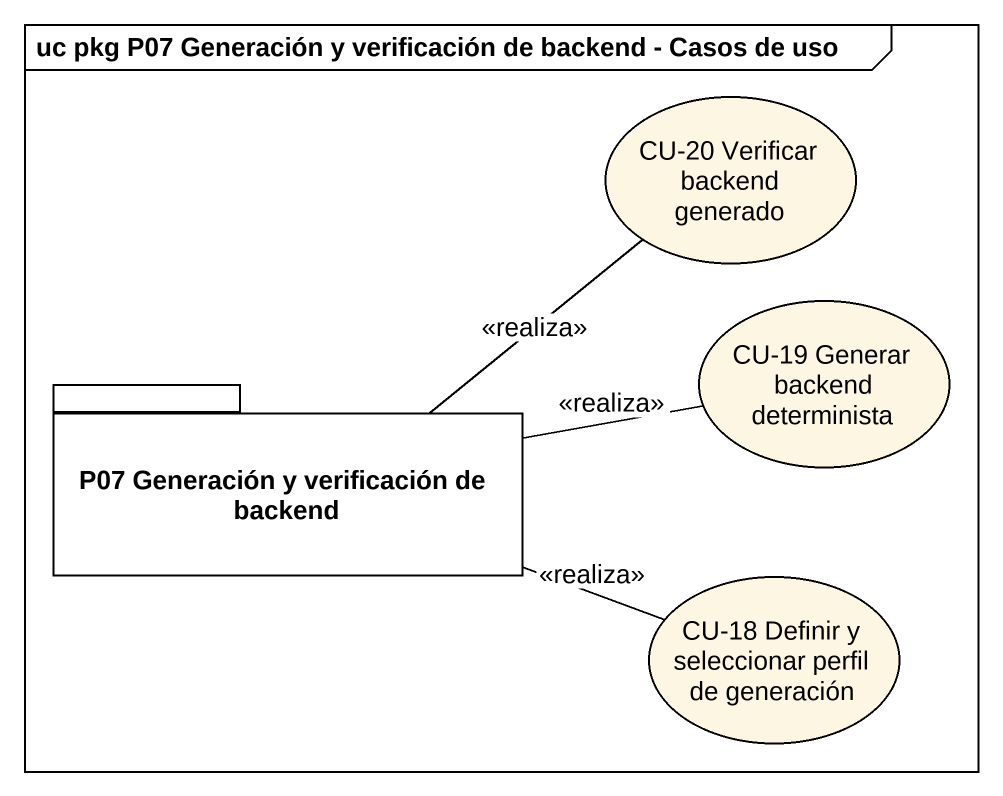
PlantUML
@startuml
mainframe uc pkg P07 Generación y verificación de backend - Casos de uso
usecase "CU-20 Verificar backend generado" as CU_20_Verificar_backend
usecase "CU-19 Generar backend determinista" as CU_19_Generar_backend
package "P07 Generación y verificación de backend" as P07_Generación_y {
}
usecase "CU-18 Definir y seleccionar perfil de generación" as CU_18_Definir_y_seleccionar
P07_Generación_y -up- CU_20_Verificar_backend : <<realiza>>
P07_Generación_y -right- CU_19_Generar_backend : <<realiza>>
P07_Generación_y -right- CU_18_Definir_y_seleccionar : <<realiza>>
@enduml
